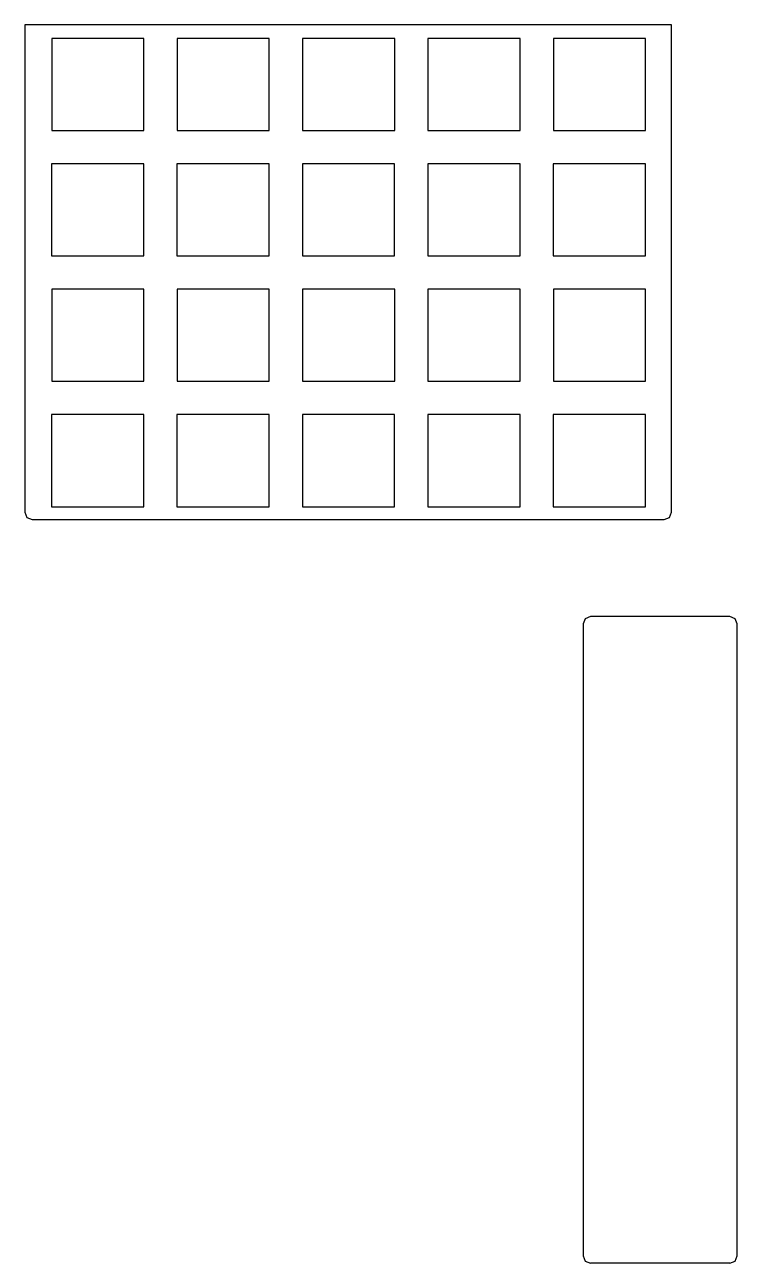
# Model space of a CAD drawing. Extents: x 9.1 to 39.6, y -28 to 25.1.
import ezdxf

# ---------------------------------------------------------------- set-up
doc = ezdxf.new("R2010")
doc.units = 0

msp = doc.modelspace()

# ---------------------------------------------------------------- linework, layer by layer
at = {"layer": 'Layer 1'}
for p, q in [((9.10374, 25.1335), (9.10374, 4.23319)), ((36.8291, 25.1335), (9.10374, 25.1335)), ((36.8291, 4.23319), (36.8291, 25.1335)), ((10.2579, 24.5493), (10.2579, 20.5987)), ((14.2091, 24.5493), (10.2579, 24.5493)), ((14.2091, 20.5987), (14.2091, 24.5493)), ((15.6313, 24.5493), (15.6313, 20.5987)), ((19.5826, 24.5493), (15.6313, 24.5493)), ((19.5826, 20.5987), (19.5826, 24.5493)), ((21.0105, 24.5493), (21.0105, 20.5987)), ((24.9618, 24.5493), (21.0105, 24.5493)), ((24.9618, 20.5987), (24.9618, 24.5493)), ((26.3868, 24.5493), (26.3868, 20.5987)), ((30.3381, 24.5493), (26.3868, 24.5493)), ((30.3381, 20.5987), (30.3381, 24.5493)), ((35.7144, 24.5493), (31.7632, 24.5493)), ((31.7632, 24.5493), (31.7632, 20.5987)), ((35.7144, 20.5987), (35.7144, 24.5493)), ((10.2579, 20.5987), (14.2091, 20.5987)), ((15.6313, 20.5987), (19.5826, 20.5987)), ((21.0105, 20.5987), (24.9618, 20.5987)), ((26.3868, 20.5987), (30.3381, 20.5987)), ((31.7632, 20.5987), (35.7144, 20.5987)), ((10.255, 19.1708), (10.255, 15.2195)), ((14.2062, 19.1708), (10.255, 19.1708)), ((14.2062, 15.2195), (14.2062, 19.1708)), ((15.6285, 19.1708), (15.6285, 15.2195)), ((19.5797, 19.1708), (15.6285, 19.1708)), ((19.5797, 15.2195), (19.5797, 19.1708)), ((21.0076, 19.1708), (21.0076, 15.2195)), ((24.9589, 19.1708), (21.0076, 19.1708)), ((24.9589, 15.2195), (24.9589, 19.1708)), ((30.3352, 19.1708), (26.384, 19.1708)), ((26.384, 19.1708), (26.384, 15.2195)), ((30.3352, 15.2195), (30.3352, 19.1708)), ((35.7116, 19.1708), (31.7603, 19.1708)), ((31.7603, 19.1708), (31.7603, 15.2195)), ((35.7116, 15.2195), (35.7116, 19.1708)), ((10.255, 15.2195), (14.2062, 15.2195)), ((15.6285, 15.2195), (19.5797, 15.2195)), ((21.0076, 15.2195), (24.9589, 15.2195)), ((26.384, 15.2195), (30.3352, 15.2195)), ((31.7603, 15.2195), (35.7116, 15.2195)), ((10.2579, 13.7973), (10.2579, 9.84608)), ((14.2091, 13.7973), (10.2579, 13.7973)), ((14.2091, 9.84608), (14.2091, 13.7973)), ((19.5826, 13.7973), (15.6313, 13.7973)), ((15.6313, 13.7973), (15.6313, 9.84608)), ((19.5826, 9.84608), (19.5826, 13.7973)), ((24.9618, 13.7973), (21.0105, 13.7973)), ((21.0105, 13.7973), (21.0105, 9.84608)), ((24.9618, 9.84608), (24.9618, 13.7973)), ((26.3868, 13.7973), (26.3868, 9.84608)), ((30.3381, 13.7973), (26.3868, 13.7973)), ((30.3381, 9.84608), (30.3381, 13.7973)), ((35.7144, 13.7973), (31.7632, 13.7973)), ((31.7632, 13.7973), (31.7632, 9.84608)), ((35.7144, 9.84608), (35.7144, 13.7973)), ((10.2579, 9.84608), (14.2091, 9.84608)), ((15.6313, 9.84608), (19.5826, 9.84608)), ((21.0105, 9.84608), (24.9618, 9.84608)), ((26.3868, 9.84608), (30.3381, 9.84608)), ((31.7632, 9.84608), (35.7144, 9.84608)), ((14.2062, 8.41813), (10.255, 8.41813)), ((10.255, 8.41813), (10.255, 4.46689)), ((14.2062, 4.46689), (14.2062, 8.41813)), ((15.6285, 8.41813), (15.6285, 4.46689)), ((19.5797, 8.41813), (15.6285, 8.41813)), ((19.5797, 4.46689), (19.5797, 8.41813)), ((21.0076, 8.41813), (21.0076, 4.46689)), ((24.9589, 8.41813), (21.0076, 8.41813)), ((24.9589, 4.46689), (24.9589, 8.41813)), ((26.384, 8.41813), (26.384, 4.46689)), ((30.3352, 8.41813), (26.384, 8.41813)), ((30.3352, 4.46689), (30.3352, 8.41813)), ((31.7603, 8.41813), (31.7603, 4.46689)), ((35.7116, 8.41813), (31.7603, 8.41813)), ((35.7116, 4.46689), (35.7116, 8.41813)), ((10.255, 4.46689), (14.2062, 4.46689)), ((15.6285, 4.46689), (19.5797, 4.46689)), ((21.0076, 4.46689), (24.9589, 4.46689)), ((26.384, 4.46689), (30.3352, 4.46689)), ((31.7603, 4.46689), (35.7116, 4.46689)), ((9.10388, 4.23255), (9.196435, 4.009028)), ((9.196435, 4.009028), (9.419936, 3.916422)), ((9.41987, 3.91707), (36.513, 3.91707)), ((36.5133, 3.91642), (36.736848, 4.009)), ((36.736848, 4.009), (36.829428, 4.232548)), ((33.131905, -0.33263), (33.039314, -0.556116)), ((33.3554, -0.240061), (33.131905, -0.33263)), ((39.3296, -0.239917), (33.3547, -0.239917)), ((39.553519, -0.33264), (39.330042, -0.240061)), ((39.6461, -0.556116), (39.553519, -0.33264)), ((33.0393, -0.556045), (33.0393, -27.6492)), ((39.6458, -27.6492), (39.6458, -0.556045)), ((33.0393, -27.6494), (33.131865, -27.872933)), ((33.131865, -27.872933), (33.355386, -27.965528)), ((39.3296, -27.9653), (33.3547, -27.9653)), ((39.3301, -27.9656), (39.553602, -27.872995)), ((39.553602, -27.872995), (39.646158, -27.649472))]:
    msp.add_line(p, q, dxfattribs=at)

doc.saveas('drawing.dxf')
